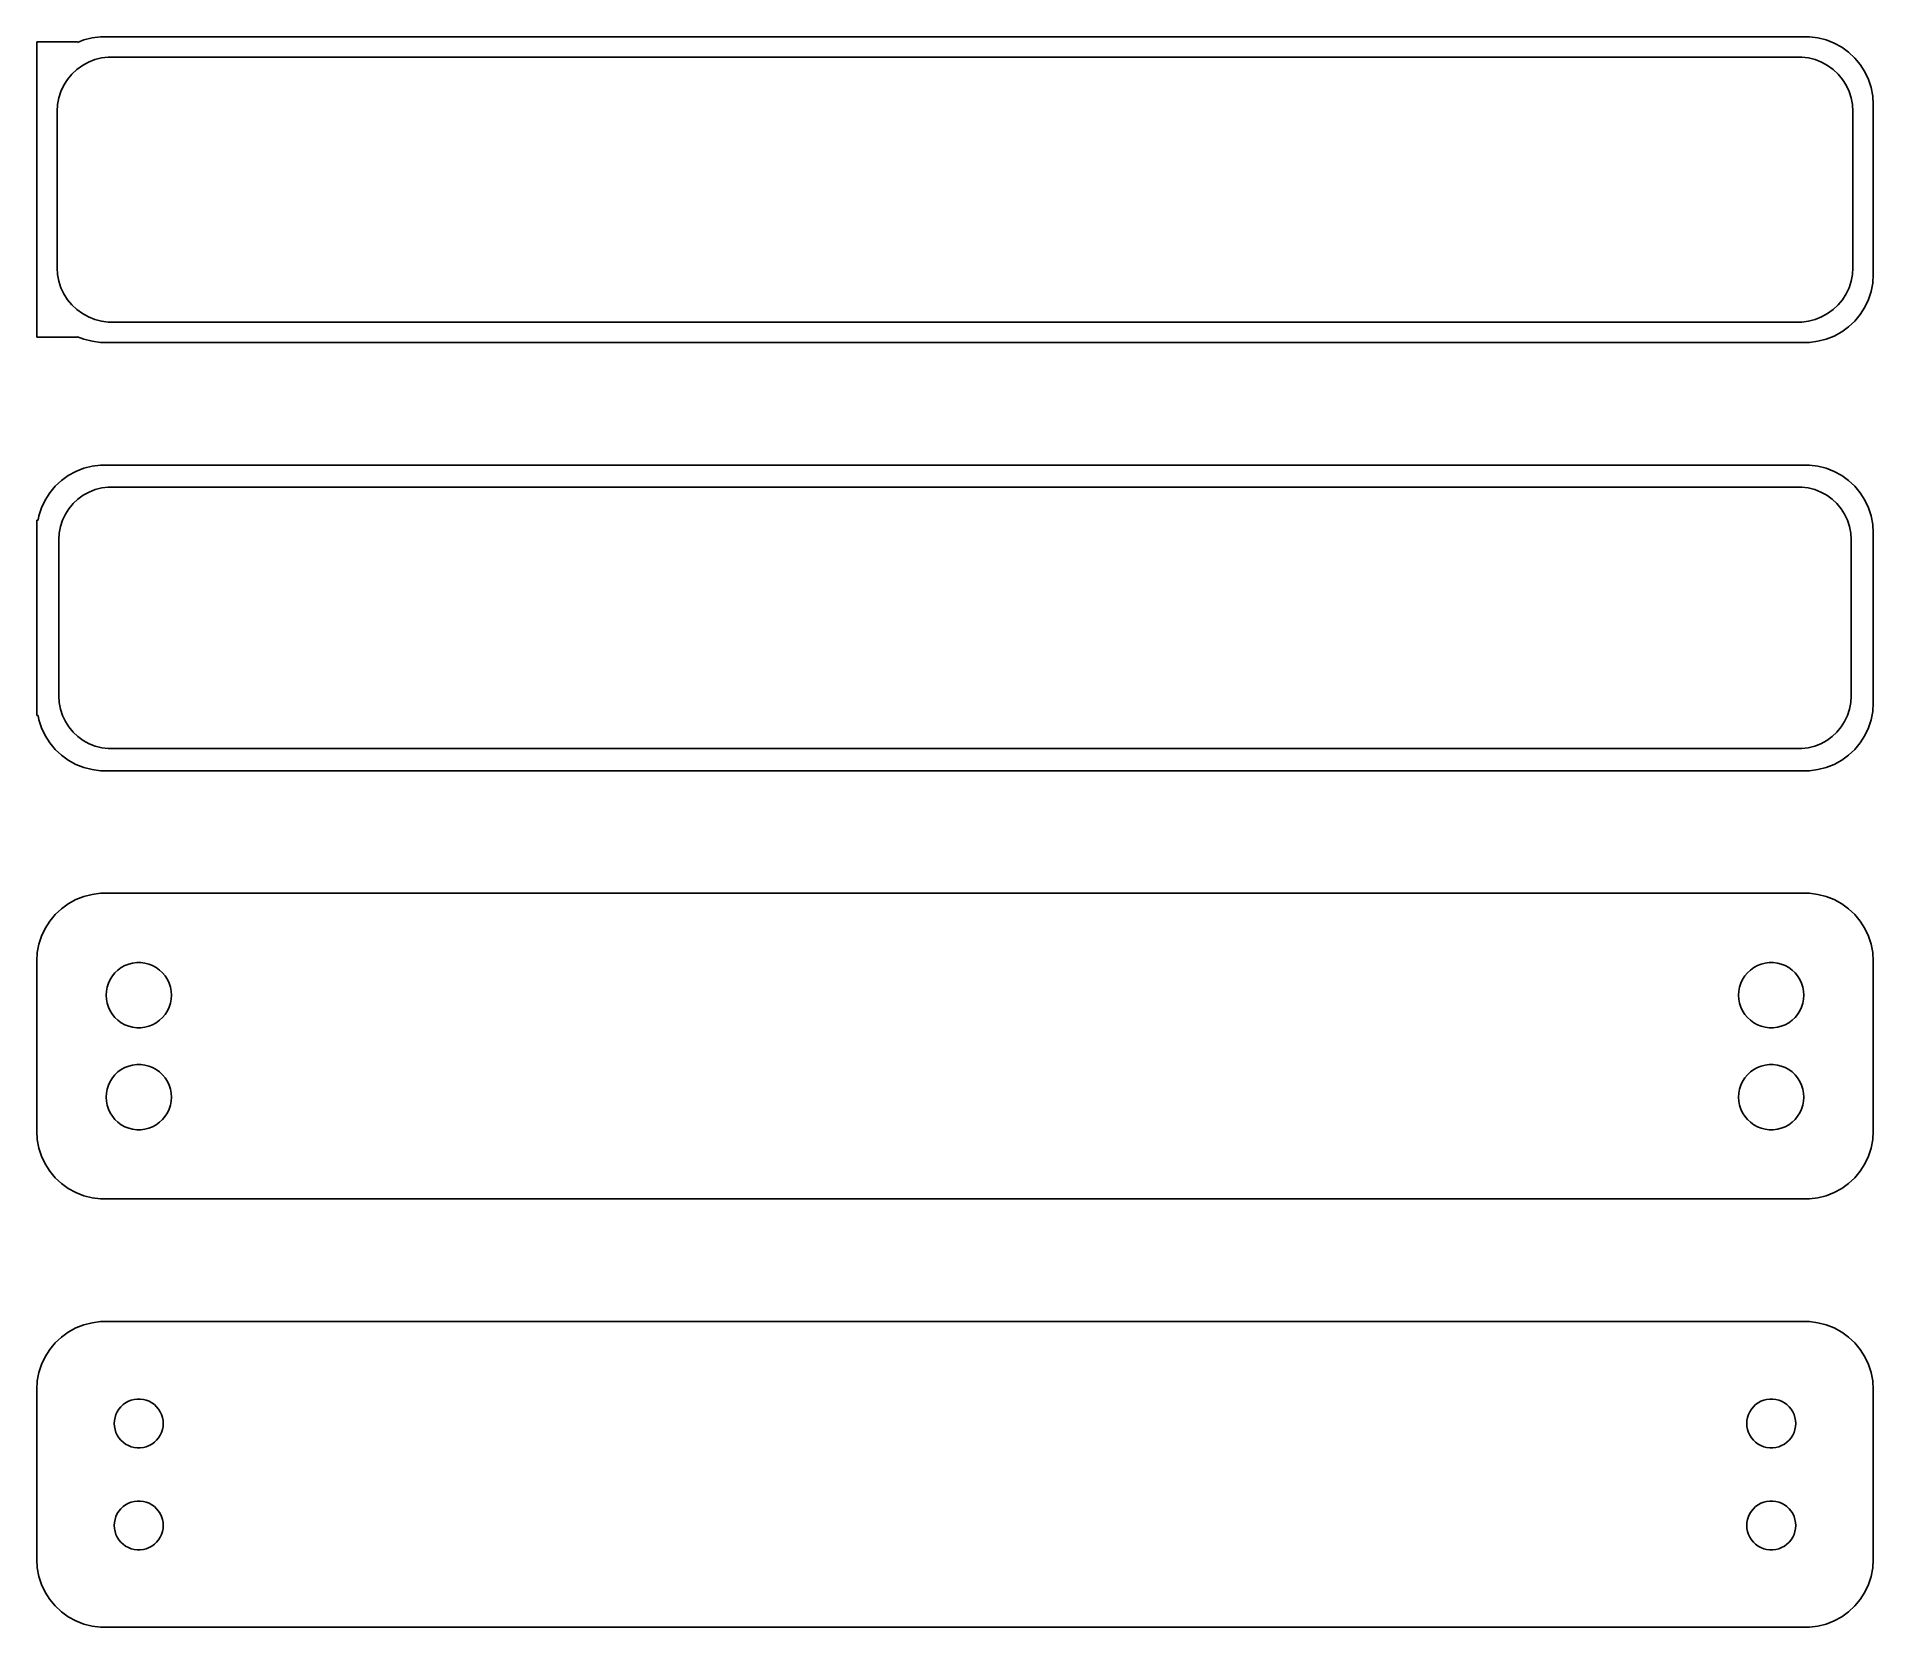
# Model space of a CAD drawing. Header units: metres. Extents: x -68 to 68, y 83 to 200.
import ezdxf

# ---------------------------------------------------------------- set-up
doc = ezdxf.new("R2010")
doc.units = ezdxf.units.M

msp = doc.modelspace()

# ---------------------------------------------------------------- linework, layer by layer
for p, q in [((-64.5, 199.865), (-67.5, 199.865)), ((-67.5, 199.865), (-67.5, 178.135)), ((-64.0451, 200.005), (-64.5, 199.825)), ((-64.5, 199.825), (-64.5, 199.865)), ((-63.4369, 200.161), (-64.0451, 200.005)), ((-62.8139, 200.24), (-63.4369, 200.161)), ((62.8139, 200.24), (-62.8139, 200.24)), ((63.4369, 200.161), (62.8139, 200.24)), ((64.0451, 200.005), (63.4369, 200.161)), ((64.6289, 199.774), (64.0451, 200.005)), ((-63.7031, 198.369), (-63.2361, 198.554)), ((-63.2361, 198.554), (-62.7495, 198.679)), ((-62.7495, 198.679), (-62.2512, 198.742)), ((-62.2512, 198.742), (62.2512, 198.742)), ((62.2512, 198.742), (62.7495, 198.679)), ((62.7495, 198.679), (63.2361, 198.554)), ((63.2361, 198.554), (63.7031, 198.369)), ((65.1791, 199.472), (64.6289, 199.774)), ((65.6871, 199.103), (65.1791, 199.472)), ((66.1448, 198.673), (65.6871, 199.103)), ((66.5451, 198.189), (66.1448, 198.673)), ((-65.5052, 196.677), (-65.2361, 197.101)), ((-65.2361, 197.101), (-64.9159, 197.488)), ((-64.9159, 197.488), (-64.5497, 197.832)), ((-64.5497, 197.832), (-64.1433, 198.127)), ((-64.1433, 198.127), (-63.7031, 198.369)), ((63.7031, 198.369), (64.1433, 198.127)), ((64.1433, 198.127), (64.5497, 197.832)), ((64.5497, 197.832), (64.9159, 197.488)), ((64.9159, 197.488), (65.2361, 197.101)), ((65.2361, 197.101), (65.5052, 196.677)), ((66.8815, 197.659), (66.5451, 198.189)), ((67.1489, 197.091), (66.8815, 197.659)), ((-65.8743, 195.745), (-65.7191, 196.222)), ((-65.7191, 196.222), (-65.5052, 196.677)), ((65.5052, 196.677), (65.7191, 196.222)), ((65.7191, 196.222), (65.8743, 195.745)), ((67.3429, 196.493), (67.1489, 197.091)), ((67.4606, 195.877), (67.3429, 196.493)), ((67.5, 195.25), (67.4606, 195.877)), ((-66, 194.75), (-65.9685, 195.251)), ((-66, 183.25), (-66, 194.75)), ((-65.9685, 195.251), (-65.8743, 195.745)), ((65.8743, 195.745), (65.9685, 195.251)), ((65.9685, 195.251), (66, 194.75)), ((66, 194.75), (66, 183.25)), ((67.5, 182.75), (67.5, 195.25)), ((-65.9685, 182.749), (-66, 183.25)), ((-65.8743, 182.255), (-65.9685, 182.749)), ((-65.7191, 181.778), (-65.8743, 182.255)), ((65.8743, 182.255), (65.7191, 181.778)), ((65.9685, 182.749), (65.8743, 182.255)), ((66, 183.25), (65.9685, 182.749)), ((67.4606, 182.123), (67.5, 182.75)), ((-65.5052, 181.323), (-65.7191, 181.778)), ((-65.2361, 180.899), (-65.5052, 181.323)), ((65.5052, 181.323), (65.2361, 180.899)), ((65.7191, 181.778), (65.5052, 181.323)), ((66.8815, 180.341), (67.1489, 180.909)), ((67.1489, 180.909), (67.3429, 181.507)), ((67.3429, 181.507), (67.4606, 182.123)), ((-64.9159, 180.512), (-65.2361, 180.899)), ((-64.5497, 180.168), (-64.9159, 180.512)), ((-64.1433, 179.873), (-64.5497, 180.168)), ((-63.7031, 179.631), (-64.1433, 179.873)), ((-63.2361, 179.446), (-63.7031, 179.631)), ((63.7031, 179.631), (63.2361, 179.446)), ((64.1433, 179.873), (63.7031, 179.631)), ((64.5497, 180.168), (64.1433, 179.873)), ((64.9159, 180.512), (64.5497, 180.168)), ((65.2361, 180.899), (64.9159, 180.512)), ((66.1448, 179.327), (66.5451, 179.811)), ((66.5451, 179.811), (66.8815, 180.341)), ((-62.7495, 179.321), (-63.2361, 179.446)), ((-62.2512, 179.258), (-62.7495, 179.321)), ((62.2512, 179.258), (-62.2512, 179.258)), ((62.7495, 179.321), (62.2512, 179.258)), ((63.2361, 179.446), (62.7495, 179.321)), ((64.0451, 177.995), (64.6289, 178.226)), ((64.6289, 178.226), (65.1791, 178.528)), ((65.1791, 178.528), (65.6871, 178.897)), ((65.6871, 178.897), (66.1448, 179.327)), ((-67.5, 178.135), (-64.5, 178.135)), ((-64.5, 178.135), (-64.5, 178.175)), ((-64.5, 178.175), (-64.0451, 177.995)), ((-64.0451, 177.995), (-63.4369, 177.839)), ((-63.4369, 177.839), (-62.8139, 177.76)), ((-62.8139, 177.76), (62.8139, 177.76)), ((62.8139, 177.76), (63.4369, 177.839)), ((63.4369, 177.839), (64.0451, 177.995)), ((-65.6871, 167.603), (-66.1448, 167.173)), ((-65.1791, 167.972), (-65.6871, 167.603)), ((-64.6289, 168.274), (-65.1791, 167.972)), ((-64.0451, 168.505), (-64.6289, 168.274)), ((-63.4369, 168.661), (-64.0451, 168.505)), ((-62.8139, 168.74), (-63.4369, 168.661)), ((62.8139, 168.74), (-62.8139, 168.74)), ((63.4369, 168.661), (62.8139, 168.74)), ((64.0451, 168.505), (63.4369, 168.661)), ((64.6289, 168.274), (64.0451, 168.505)), ((65.1791, 167.972), (64.6289, 168.274)), ((65.6871, 167.603), (65.1791, 167.972)), ((66.1448, 167.173), (65.6871, 167.603)), ((-66.8815, 166.159), (-67.1489, 165.591)), ((-66.5451, 166.689), (-66.8815, 166.159)), ((-66.1448, 167.173), (-66.5451, 166.689)), ((-64.823, 165.901), (-64.4685, 166.234)), ((-64.4685, 166.234), (-64.0751, 166.52)), ((-64.0751, 166.52), (-63.6489, 166.754)), ((-63.6489, 166.754), (-63.1967, 166.933)), ((-63.1967, 166.933), (-62.7256, 167.054)), ((-62.7256, 167.054), (-62.2432, 167.115)), ((-62.2432, 167.115), (62.2432, 167.115)), ((62.2432, 167.115), (62.7256, 167.054)), ((62.7256, 167.054), (63.1967, 166.933)), ((63.1967, 166.933), (63.6489, 166.754)), ((63.6489, 166.754), (64.0751, 166.52)), ((64.0751, 166.52), (64.4685, 166.234)), ((64.4685, 166.234), (64.823, 165.901)), ((66.5451, 166.689), (66.1448, 167.173)), ((66.8815, 166.159), (66.5451, 166.689)), ((67.1489, 165.591), (66.8815, 166.159)), ((-67.3429, 164.993), (-67.4, 164.694)), ((-67.1489, 165.591), (-67.3429, 164.993)), ((-65.6007, 164.676), (-65.3936, 165.116)), ((-65.3936, 165.116), (-65.133, 165.526)), ((-65.133, 165.526), (-64.823, 165.901)), ((64.823, 165.901), (65.133, 165.526)), ((65.133, 165.526), (65.3936, 165.116)), ((65.3936, 165.116), (65.6007, 164.676)), ((67.3429, 164.993), (67.1489, 165.591)), ((67.4606, 164.377), (67.3429, 164.993)), ((-67.4, 164.694), (-67.5, 164.694)), ((-67.5, 164.694), (-67.5, 150.306)), ((-65.8726, 163.25), (-65.8421, 163.735)), ((-65.8421, 163.735), (-65.751, 164.213)), ((-65.751, 164.213), (-65.6007, 164.676)), ((65.6007, 164.676), (65.751, 164.213)), ((65.751, 164.213), (65.8421, 163.735)), ((65.8421, 163.735), (65.8726, 163.25)), ((67.5, 163.75), (67.4606, 164.377)), ((67.5, 151.25), (67.5, 163.75)), ((-65.8726, 151.75), (-65.8726, 163.25)), ((65.8726, 163.25), (65.8726, 151.75)), ((-65.8421, 151.265), (-65.8726, 151.75)), ((-65.751, 150.787), (-65.8421, 151.265)), ((65.8421, 151.265), (65.751, 150.787)), ((65.8726, 151.75), (65.8421, 151.265)), ((67.4606, 150.623), (67.5, 151.25)), ((-67.5, 150.306), (-67.4, 150.306)), ((-67.4, 150.306), (-67.3429, 150.007)), ((-67.3429, 150.007), (-67.1489, 149.409)), ((-65.6007, 150.324), (-65.751, 150.787)), ((-65.3936, 149.884), (-65.6007, 150.324)), ((-65.133, 149.474), (-65.3936, 149.884)), ((65.3936, 149.884), (65.133, 149.474)), ((65.6007, 150.324), (65.3936, 149.884)), ((65.751, 150.787), (65.6007, 150.324)), ((67.1489, 149.409), (67.3429, 150.007)), ((67.3429, 150.007), (67.4606, 150.623)), ((-67.1489, 149.409), (-66.8815, 148.841)), ((-66.8815, 148.841), (-66.5451, 148.311)), ((-64.823, 149.099), (-65.133, 149.474)), ((-64.4685, 148.766), (-64.823, 149.099)), ((-64.0751, 148.48), (-64.4685, 148.766)), ((64.4685, 148.766), (64.0751, 148.48)), ((64.823, 149.099), (64.4685, 148.766)), ((65.133, 149.474), (64.823, 149.099)), ((66.5451, 148.311), (66.8815, 148.841)), ((66.8815, 148.841), (67.1489, 149.409)), ((-66.5451, 148.311), (-66.1448, 147.827)), ((-66.1448, 147.827), (-65.6871, 147.397)), ((-65.6871, 147.397), (-65.1791, 147.028)), ((-63.6489, 148.246), (-64.0751, 148.48)), ((-63.1967, 148.067), (-63.6489, 148.246)), ((-62.7256, 147.946), (-63.1967, 148.067)), ((-62.2432, 147.885), (-62.7256, 147.946)), ((62.2432, 147.885), (-62.2432, 147.885)), ((62.7256, 147.946), (62.2432, 147.885)), ((63.1967, 148.067), (62.7256, 147.946)), ((63.6489, 148.246), (63.1967, 148.067)), ((64.0751, 148.48), (63.6489, 148.246)), ((65.1791, 147.028), (65.6871, 147.397)), ((65.6871, 147.397), (66.1448, 147.827)), ((66.1448, 147.827), (66.5451, 148.311)), ((-65.1791, 147.028), (-64.6289, 146.726)), ((-64.6289, 146.726), (-64.0451, 146.495)), ((-64.0451, 146.495), (-63.4369, 146.339)), ((-63.4369, 146.339), (-62.8139, 146.26)), ((-62.8139, 146.26), (62.8139, 146.26)), ((62.8139, 146.26), (63.4369, 146.339)), ((63.4369, 146.339), (64.0451, 146.495)), ((64.0451, 146.495), (64.6289, 146.726)), ((64.6289, 146.726), (65.1791, 147.028)), ((-65.1791, 136.472), (-65.6871, 136.103)), ((-64.6289, 136.774), (-65.1791, 136.472)), ((-64.0451, 137.005), (-64.6289, 136.774)), ((-63.4369, 137.161), (-64.0451, 137.005)), ((-62.8139, 137.24), (-63.4369, 137.161)), ((62.8139, 137.24), (-62.8139, 137.24)), ((63.4369, 137.161), (62.8139, 137.24)), ((64.0451, 137.005), (63.4369, 137.161)), ((64.6289, 136.774), (64.0451, 137.005)), ((65.1791, 136.472), (64.6289, 136.774)), ((65.6871, 136.103), (65.1791, 136.472)), ((-66.5451, 135.189), (-66.8815, 134.659)), ((-66.1448, 135.673), (-66.5451, 135.189)), ((-65.6871, 136.103), (-66.1448, 135.673)), ((66.1448, 135.673), (65.6871, 136.103)), ((66.5451, 135.189), (66.1448, 135.673)), ((66.8815, 134.659), (66.5451, 135.189)), ((-67.1489, 134.091), (-67.3429, 133.493)), ((-66.8815, 134.659), (-67.1489, 134.091)), ((67.1489, 134.091), (66.8815, 134.659)), ((67.3429, 133.493), (67.1489, 134.091)), ((-67.4606, 132.877), (-67.5, 132.25)), ((-67.3429, 133.493), (-67.4606, 132.877)), ((67.4606, 132.877), (67.3429, 133.493)), ((67.5, 132.25), (67.4606, 132.877)), ((-67.5, 132.25), (-67.5, 119.75)), ((-62.1031, 130.906), (-61.9416, 131.161)), ((-61.9416, 131.161), (-61.7495, 131.393)), ((-61.7495, 131.393), (-61.5298, 131.599)), ((-61.5298, 131.599), (-61.286, 131.776)), ((-61.286, 131.776), (-61.0219, 131.922)), ((-61.0219, 131.922), (-60.7416, 132.033)), ((-60.7416, 132.033), (-60.4497, 132.107)), ((-60.4497, 132.107), (-60.1507, 132.145)), ((-60.1507, 132.145), (-59.8493, 132.145)), ((-59.8493, 132.145), (-59.5503, 132.107)), ((-59.5503, 132.107), (-59.2584, 132.033)), ((-59.2584, 132.033), (-58.9781, 131.922)), ((-58.9781, 131.922), (-58.714, 131.776)), ((-58.714, 131.776), (-58.4702, 131.599)), ((-58.4702, 131.599), (-58.2505, 131.393)), ((-58.2505, 131.393), (-58.0583, 131.161)), ((-58.0583, 131.161), (-57.8969, 130.906)), ((57.8969, 130.906), (58.0583, 131.161)), ((58.0583, 131.161), (58.2505, 131.393)), ((58.2505, 131.393), (58.4702, 131.599)), ((58.4702, 131.599), (58.714, 131.776)), ((58.714, 131.776), (58.9781, 131.922)), ((58.9781, 131.922), (59.2584, 132.033)), ((59.2584, 132.033), (59.5503, 132.107)), ((59.5503, 132.107), (59.8493, 132.145)), ((59.8493, 132.145), (60.1507, 132.145)), ((60.1507, 132.145), (60.4497, 132.107)), ((60.4497, 132.107), (60.7416, 132.033)), ((60.7416, 132.033), (61.0219, 131.922)), ((61.0219, 131.922), (61.286, 131.776)), ((61.286, 131.776), (61.5298, 131.599)), ((61.5298, 131.599), (61.7495, 131.393)), ((61.7495, 131.393), (61.9416, 131.161)), ((61.9416, 131.161), (62.1031, 130.906)), ((67.5, 119.75), (67.5, 132.25)), ((-62.4, 129.75), (-62.3811, 130.051)), ((-62.3811, 129.449), (-62.4, 129.75)), ((-62.3811, 130.051), (-62.3246, 130.347)), ((-62.3246, 130.347), (-62.2315, 130.633)), ((-62.2315, 130.633), (-62.1031, 130.906)), ((-57.8969, 130.906), (-57.7685, 130.633)), ((-57.7685, 130.633), (-57.6754, 130.347)), ((-57.6754, 130.347), (-57.6189, 130.051)), ((-57.6189, 130.051), (-57.6, 129.75)), ((-57.6, 129.75), (-57.6189, 129.449)), ((57.6, 129.75), (57.6189, 130.051)), ((57.6189, 129.449), (57.6, 129.75)), ((57.6189, 130.051), (57.6754, 130.347)), ((57.6754, 130.347), (57.7685, 130.633)), ((57.7685, 130.633), (57.8969, 130.906)), ((62.1031, 130.906), (62.2315, 130.633)), ((62.2315, 130.633), (62.3246, 130.347)), ((62.3246, 130.347), (62.3811, 130.051)), ((62.3811, 130.051), (62.4, 129.75)), ((62.4, 129.75), (62.3811, 129.449)), ((-62.3246, 129.153), (-62.3811, 129.449)), ((-62.2315, 128.867), (-62.3246, 129.153)), ((-62.1031, 128.594), (-62.2315, 128.867)), ((-61.9416, 128.339), (-62.1031, 128.594)), ((-61.7495, 128.107), (-61.9416, 128.339)), ((-58.0583, 128.339), (-58.2505, 128.107)), ((-57.8969, 128.594), (-58.0583, 128.339)), ((-57.7685, 128.867), (-57.8969, 128.594)), ((-57.6754, 129.153), (-57.7685, 128.867)), ((-57.6189, 129.449), (-57.6754, 129.153)), ((57.6754, 129.153), (57.6189, 129.449)), ((57.7685, 128.867), (57.6754, 129.153)), ((57.8969, 128.594), (57.7685, 128.867)), ((58.0583, 128.339), (57.8969, 128.594)), ((58.2505, 128.107), (58.0583, 128.339)), ((61.9416, 128.339), (61.7495, 128.107)), ((62.1031, 128.594), (61.9416, 128.339)), ((62.2315, 128.867), (62.1031, 128.594)), ((62.3246, 129.153), (62.2315, 128.867)), ((62.3811, 129.449), (62.3246, 129.153)), ((-61.5298, 127.901), (-61.7495, 128.107)), ((-61.286, 127.724), (-61.5298, 127.901)), ((-61.0219, 127.578), (-61.286, 127.724)), ((-60.7416, 127.467), (-61.0219, 127.578)), ((-60.4497, 127.393), (-60.7416, 127.467)), ((-60.1507, 127.355), (-60.4497, 127.393)), ((-59.8493, 127.355), (-60.1507, 127.355)), ((-59.5503, 127.393), (-59.8493, 127.355)), ((-59.2584, 127.467), (-59.5503, 127.393)), ((-58.9781, 127.578), (-59.2584, 127.467)), ((-58.714, 127.724), (-58.9781, 127.578)), ((-58.4702, 127.901), (-58.714, 127.724)), ((-58.2505, 128.107), (-58.4702, 127.901)), ((58.4702, 127.901), (58.2505, 128.107)), ((58.714, 127.724), (58.4702, 127.901)), ((58.9781, 127.578), (58.714, 127.724)), ((59.2584, 127.467), (58.9781, 127.578)), ((59.5503, 127.393), (59.2584, 127.467)), ((59.8493, 127.355), (59.5503, 127.393)), ((60.1507, 127.355), (59.8493, 127.355)), ((60.4497, 127.393), (60.1507, 127.355)), ((60.7416, 127.467), (60.4497, 127.393)), ((61.0219, 127.578), (60.7416, 127.467)), ((61.286, 127.724), (61.0219, 127.578)), ((61.5298, 127.901), (61.286, 127.724)), ((61.7495, 128.107), (61.5298, 127.901)), ((-61.5298, 124.099), (-61.286, 124.276)), ((-61.286, 124.276), (-61.0219, 124.422)), ((-61.0219, 124.422), (-60.7416, 124.533)), ((-60.7416, 124.533), (-60.4497, 124.607)), ((-60.4497, 124.607), (-60.1507, 124.645)), ((-60.1507, 124.645), (-59.8493, 124.645)), ((-59.8493, 124.645), (-59.5503, 124.607)), ((-59.5503, 124.607), (-59.2584, 124.533)), ((-59.2584, 124.533), (-58.9781, 124.422)), ((-58.9781, 124.422), (-58.714, 124.276)), ((-58.714, 124.276), (-58.4702, 124.099)), ((58.4702, 124.099), (58.714, 124.276)), ((58.714, 124.276), (58.9781, 124.422)), ((58.9781, 124.422), (59.2584, 124.533)), ((59.2584, 124.533), (59.5503, 124.607)), ((59.5503, 124.607), (59.8493, 124.645)), ((59.8493, 124.645), (60.1507, 124.645)), ((60.1507, 124.645), (60.4497, 124.607)), ((60.4497, 124.607), (60.7416, 124.533)), ((60.7416, 124.533), (61.0219, 124.422)), ((61.0219, 124.422), (61.286, 124.276)), ((61.286, 124.276), (61.5298, 124.099)), ((-62.3246, 122.847), (-62.2315, 123.133)), ((-62.2315, 123.133), (-62.1031, 123.406)), ((-62.1031, 123.406), (-61.9416, 123.661)), ((-61.9416, 123.661), (-61.7495, 123.893)), ((-61.7495, 123.893), (-61.5298, 124.099)), ((-58.4702, 124.099), (-58.2505, 123.893)), ((-58.2505, 123.893), (-58.0583, 123.661)), ((-58.0583, 123.661), (-57.8969, 123.406)), ((-57.8969, 123.406), (-57.7685, 123.133)), ((-57.7685, 123.133), (-57.6754, 122.847)), ((57.6754, 122.847), (57.7685, 123.133)), ((57.7685, 123.133), (57.8969, 123.406)), ((57.8969, 123.406), (58.0583, 123.661)), ((58.0583, 123.661), (58.2505, 123.893)), ((58.2505, 123.893), (58.4702, 124.099)), ((61.5298, 124.099), (61.7495, 123.893)), ((61.7495, 123.893), (61.9416, 123.661)), ((61.9416, 123.661), (62.1031, 123.406)), ((62.1031, 123.406), (62.2315, 123.133)), ((62.2315, 123.133), (62.3246, 122.847)), ((-62.4, 122.25), (-62.3811, 122.551)), ((-62.3811, 121.949), (-62.4, 122.25)), ((-62.3811, 122.551), (-62.3246, 122.847)), ((-62.3246, 121.653), (-62.3811, 121.949)), ((-62.2315, 121.367), (-62.3246, 121.653)), ((-57.6754, 121.653), (-57.7685, 121.367)), ((-57.6754, 122.847), (-57.6189, 122.551)), ((-57.6189, 121.949), (-57.6754, 121.653)), ((-57.6189, 122.551), (-57.6, 122.25)), ((-57.6, 122.25), (-57.6189, 121.949)), ((57.6, 122.25), (57.6189, 122.551)), ((57.6189, 121.949), (57.6, 122.25)), ((57.6189, 122.551), (57.6754, 122.847)), ((57.6754, 121.653), (57.6189, 121.949)), ((57.7685, 121.367), (57.6754, 121.653)), ((62.3246, 121.653), (62.2315, 121.367)), ((62.3246, 122.847), (62.3811, 122.551)), ((62.3811, 121.949), (62.3246, 121.653)), ((62.3811, 122.551), (62.4, 122.25)), ((62.4, 122.25), (62.3811, 121.949)), ((-62.1031, 121.094), (-62.2315, 121.367)), ((-61.9416, 120.839), (-62.1031, 121.094)), ((-61.7495, 120.607), (-61.9416, 120.839)), ((-61.5298, 120.401), (-61.7495, 120.607)), ((-61.286, 120.224), (-61.5298, 120.401)), ((-61.0219, 120.078), (-61.286, 120.224)), ((-58.714, 120.224), (-58.9781, 120.078)), ((-58.4702, 120.401), (-58.714, 120.224)), ((-58.2505, 120.607), (-58.4702, 120.401)), ((-58.0583, 120.839), (-58.2505, 120.607)), ((-57.8969, 121.094), (-58.0583, 120.839)), ((-57.7685, 121.367), (-57.8969, 121.094)), ((57.8969, 121.094), (57.7685, 121.367)), ((58.0583, 120.839), (57.8969, 121.094)), ((58.2505, 120.607), (58.0583, 120.839)), ((58.4702, 120.401), (58.2505, 120.607)), ((58.714, 120.224), (58.4702, 120.401)), ((58.9781, 120.078), (58.714, 120.224)), ((61.286, 120.224), (61.0219, 120.078)), ((61.5298, 120.401), (61.286, 120.224)), ((61.7495, 120.607), (61.5298, 120.401)), ((61.9416, 120.839), (61.7495, 120.607)), ((62.1031, 121.094), (61.9416, 120.839)), ((62.2315, 121.367), (62.1031, 121.094)), ((-67.5, 119.75), (-67.4606, 119.123)), ((-67.4606, 119.123), (-67.3429, 118.507)), ((-60.7416, 119.967), (-61.0219, 120.078)), ((-60.4497, 119.893), (-60.7416, 119.967)), ((-60.1507, 119.855), (-60.4497, 119.893)), ((-59.8493, 119.855), (-60.1507, 119.855)), ((-59.5503, 119.893), (-59.8493, 119.855)), ((-59.2584, 119.967), (-59.5503, 119.893)), ((-58.9781, 120.078), (-59.2584, 119.967)), ((59.2584, 119.967), (58.9781, 120.078)), ((59.5503, 119.893), (59.2584, 119.967)), ((59.8493, 119.855), (59.5503, 119.893)), ((60.1507, 119.855), (59.8493, 119.855)), ((60.4497, 119.893), (60.1507, 119.855)), ((60.7416, 119.967), (60.4497, 119.893)), ((61.0219, 120.078), (60.7416, 119.967)), ((67.3429, 118.507), (67.4606, 119.123)), ((67.4606, 119.123), (67.5, 119.75)), ((-67.3429, 118.507), (-67.1489, 117.909)), ((-67.1489, 117.909), (-66.8815, 117.341)), ((66.8815, 117.341), (67.1489, 117.909)), ((67.1489, 117.909), (67.3429, 118.507)), ((-66.8815, 117.341), (-66.5451, 116.811)), ((-66.5451, 116.811), (-66.1448, 116.327)), ((-66.1448, 116.327), (-65.6871, 115.897)), ((65.6871, 115.897), (66.1448, 116.327)), ((66.1448, 116.327), (66.5451, 116.811)), ((66.5451, 116.811), (66.8815, 117.341)), ((-65.6871, 115.897), (-65.1791, 115.528)), ((-65.1791, 115.528), (-64.6289, 115.226)), ((-64.6289, 115.226), (-64.0451, 114.995)), ((-64.0451, 114.995), (-63.4369, 114.839)), ((-63.4369, 114.839), (-62.8139, 114.76)), ((-62.8139, 114.76), (62.8139, 114.76)), ((62.8139, 114.76), (63.4369, 114.839)), ((63.4369, 114.839), (64.0451, 114.995)), ((64.0451, 114.995), (64.6289, 115.226)), ((64.6289, 115.226), (65.1791, 115.528)), ((65.1791, 115.528), (65.6871, 115.897)), ((-64.0451, 105.505), (-64.6289, 105.274)), ((-63.4369, 105.661), (-64.0451, 105.505)), ((-62.8139, 105.74), (-63.4369, 105.661)), ((62.8139, 105.74), (-62.8139, 105.74)), ((63.4369, 105.661), (62.8139, 105.74)), ((64.0451, 105.505), (63.4369, 105.661)), ((64.6289, 105.274), (64.0451, 105.505)), ((-66.1448, 104.173), (-66.5451, 103.689)), ((-65.6871, 104.603), (-66.1448, 104.173)), ((-65.1791, 104.972), (-65.6871, 104.603)), ((-64.6289, 105.274), (-65.1791, 104.972)), ((65.1791, 104.972), (64.6289, 105.274)), ((65.6871, 104.603), (65.1791, 104.972)), ((66.1448, 104.173), (65.6871, 104.603)), ((66.5451, 103.689), (66.1448, 104.173)), ((-66.8815, 103.159), (-67.1489, 102.591)), ((-66.5451, 103.689), (-66.8815, 103.159)), ((66.8815, 103.159), (66.5451, 103.689)), ((67.1489, 102.591), (66.8815, 103.159)), ((-67.4606, 101.377), (-67.5, 100.75)), ((-67.3429, 101.993), (-67.4606, 101.377)), ((-67.1489, 102.591), (-67.3429, 101.993)), ((67.3429, 101.993), (67.1489, 102.591)), ((67.4606, 101.377), (67.3429, 101.993)), ((67.5, 100.75), (67.4606, 101.377)), ((-67.5, 100.75), (-67.5, 88.25)), ((-60.7664, 99.8787), (-60.5562, 99.9619)), ((-60.5562, 99.9619), (-60.3373, 100.018)), ((-60.3373, 100.018), (-60.113, 100.046)), ((-60.113, 100.046), (-59.887, 100.046)), ((-59.887, 100.046), (-59.6627, 100.018)), ((-59.6627, 100.018), (-59.4438, 99.9619)), ((-59.4438, 99.9619), (-59.2336, 99.8787)), ((59.2336, 99.8787), (59.4438, 99.9619)), ((59.4438, 99.9619), (59.6627, 100.018)), ((59.6627, 100.018), (59.887, 100.046)), ((59.887, 100.046), (60.113, 100.046)), ((60.113, 100.046), (60.3373, 100.018)), ((60.3373, 100.018), (60.5562, 99.9619)), ((60.5562, 99.9619), (60.7664, 99.8787)), ((67.5, 88.25), (67.5, 100.75)), ((-61.7858, 98.4756), (-61.7434, 98.6976)), ((-61.7434, 98.6976), (-61.6736, 98.9126)), ((-61.6736, 98.9126), (-61.5773, 99.1171)), ((-61.5773, 99.1171), (-61.4562, 99.308)), ((-61.4562, 99.308), (-61.3121, 99.4822)), ((-61.3121, 99.4822), (-61.1474, 99.6369)), ((-61.1474, 99.6369), (-60.9645, 99.7698)), ((-60.9645, 99.7698), (-60.7664, 99.8787)), ((-59.2336, 99.8787), (-59.0355, 99.7698)), ((-59.0355, 99.7698), (-58.8526, 99.6369)), ((-58.8526, 99.6369), (-58.6879, 99.4822)), ((-58.6879, 99.4822), (-58.5438, 99.308)), ((-58.5438, 99.308), (-58.4226, 99.1171)), ((-58.4226, 99.1171), (-58.3264, 98.9126)), ((-58.3264, 98.9126), (-58.2565, 98.6976)), ((-58.2565, 98.6976), (-58.2142, 98.4756)), ((58.2142, 98.4756), (58.2565, 98.6976)), ((58.2565, 98.6976), (58.3264, 98.9126)), ((58.3264, 98.9126), (58.4226, 99.1171)), ((58.4226, 99.1171), (58.5438, 99.308)), ((58.5438, 99.308), (58.6879, 99.4822)), ((58.6879, 99.4822), (58.8526, 99.6369)), ((58.8526, 99.6369), (59.0355, 99.7698)), ((59.0355, 99.7698), (59.2336, 99.8787)), ((60.7664, 99.8787), (60.9645, 99.7698)), ((60.9645, 99.7698), (61.1474, 99.6369)), ((61.1474, 99.6369), (61.3121, 99.4822)), ((61.3121, 99.4822), (61.4562, 99.308)), ((61.4562, 99.308), (61.5773, 99.1171)), ((61.5773, 99.1171), (61.6736, 98.9126)), ((61.6736, 98.9126), (61.7434, 98.6976)), ((61.7434, 98.6976), (61.7858, 98.4756)), ((-61.8, 98.25), (-61.7858, 98.4756)), ((-61.7858, 98.0244), (-61.8, 98.25)), ((-61.7434, 97.8024), (-61.7858, 98.0244)), ((-61.6736, 97.5874), (-61.7434, 97.8024)), ((-61.5773, 97.3828), (-61.6736, 97.5874)), ((-61.4562, 97.192), (-61.5773, 97.3828)), ((-58.4226, 97.3828), (-58.5438, 97.192)), ((-58.3264, 97.5874), (-58.4226, 97.3828)), ((-58.2565, 97.8024), (-58.3264, 97.5874)), ((-58.2142, 98.0244), (-58.2565, 97.8024)), ((-58.2142, 98.4756), (-58.2, 98.25)), ((-58.2, 98.25), (-58.2142, 98.0244)), ((58.2, 98.25), (58.2142, 98.4756)), ((58.2142, 98.0244), (58.2, 98.25)), ((58.2565, 97.8024), (58.2142, 98.0244)), ((58.3264, 97.5874), (58.2565, 97.8024)), ((58.4226, 97.3828), (58.3264, 97.5874)), ((58.5438, 97.192), (58.4226, 97.3828)), ((61.5773, 97.3828), (61.4562, 97.192)), ((61.6736, 97.5874), (61.5773, 97.3828)), ((61.7434, 97.8024), (61.6736, 97.5874)), ((61.7858, 98.0244), (61.7434, 97.8024)), ((61.7858, 98.4756), (61.8, 98.25)), ((61.8, 98.25), (61.7858, 98.0244)), ((-61.3121, 97.0178), (-61.4562, 97.192)), ((-61.1474, 96.8631), (-61.3121, 97.0178)), ((-60.9645, 96.7302), (-61.1474, 96.8631)), ((-60.7664, 96.6213), (-60.9645, 96.7302)), ((-60.5562, 96.5381), (-60.7664, 96.6213)), ((-60.3373, 96.4819), (-60.5562, 96.5381)), ((-60.113, 96.4536), (-60.3373, 96.4819)), ((-59.887, 96.4536), (-60.113, 96.4536)), ((-59.6627, 96.4819), (-59.887, 96.4536)), ((-59.4438, 96.5381), (-59.6627, 96.4819)), ((-59.2336, 96.6213), (-59.4438, 96.5381)), ((-59.0355, 96.7302), (-59.2336, 96.6213)), ((-58.8526, 96.8631), (-59.0355, 96.7302)), ((-58.6879, 97.0178), (-58.8526, 96.8631)), ((-58.5438, 97.192), (-58.6879, 97.0178)), ((58.6879, 97.0178), (58.5438, 97.192)), ((58.8526, 96.8631), (58.6879, 97.0178)), ((59.0355, 96.7302), (58.8526, 96.8631)), ((59.2336, 96.6213), (59.0355, 96.7302)), ((59.4438, 96.5381), (59.2336, 96.6213)), ((59.6627, 96.4819), (59.4438, 96.5381)), ((59.887, 96.4536), (59.6627, 96.4819)), ((60.113, 96.4536), (59.887, 96.4536)), ((60.3373, 96.4819), (60.113, 96.4536)), ((60.5562, 96.5381), (60.3373, 96.4819)), ((60.7664, 96.6213), (60.5562, 96.5381)), ((60.9645, 96.7302), (60.7664, 96.6213)), ((61.1474, 96.8631), (60.9645, 96.7302)), ((61.3121, 97.0178), (61.1474, 96.8631)), ((61.4562, 97.192), (61.3121, 97.0178)), ((-61.5773, 91.6172), (-61.4562, 91.808)), ((-61.4562, 91.808), (-61.3121, 91.9822)), ((-61.3121, 91.9822), (-61.1474, 92.1369)), ((-61.1474, 92.1369), (-60.9645, 92.2698)), ((-60.9645, 92.2698), (-60.7664, 92.3787)), ((-60.7664, 92.3787), (-60.5562, 92.4619)), ((-60.5562, 92.4619), (-60.3373, 92.5181)), ((-60.3373, 92.5181), (-60.113, 92.5464)), ((-60.113, 92.5464), (-59.887, 92.5464)), ((-59.887, 92.5464), (-59.6627, 92.5181)), ((-59.6627, 92.5181), (-59.4438, 92.4619)), ((-59.4438, 92.4619), (-59.2336, 92.3787)), ((-59.2336, 92.3787), (-59.0355, 92.2698)), ((-59.0355, 92.2698), (-58.8526, 92.1369)), ((-58.8526, 92.1369), (-58.6879, 91.9822)), ((-58.6879, 91.9822), (-58.5438, 91.808)), ((-58.5438, 91.808), (-58.4226, 91.6172)), ((58.4226, 91.6172), (58.5438, 91.808)), ((58.5438, 91.808), (58.6879, 91.9822)), ((58.6879, 91.9822), (58.8526, 92.1369)), ((58.8526, 92.1369), (59.0355, 92.2698)), ((59.0355, 92.2698), (59.2336, 92.3787)), ((59.2336, 92.3787), (59.4438, 92.4619)), ((59.4438, 92.4619), (59.6627, 92.5181)), ((59.6627, 92.5181), (59.887, 92.5464)), ((59.887, 92.5464), (60.113, 92.5464)), ((60.113, 92.5464), (60.3373, 92.5181)), ((60.3373, 92.5181), (60.5562, 92.4619)), ((60.5562, 92.4619), (60.7664, 92.3787)), ((60.7664, 92.3787), (60.9645, 92.2698)), ((60.9645, 92.2698), (61.1474, 92.1369)), ((61.1474, 92.1369), (61.3121, 91.9822)), ((61.3121, 91.9822), (61.4562, 91.808)), ((61.4562, 91.808), (61.5773, 91.6172)), ((-61.8, 90.75), (-61.7858, 90.9756)), ((-61.7858, 90.5244), (-61.8, 90.75)), ((-61.7858, 90.9756), (-61.7434, 91.1976)), ((-61.7434, 90.3024), (-61.7858, 90.5244)), ((-61.7434, 91.1976), (-61.6736, 91.4126)), ((-61.6736, 91.4126), (-61.5773, 91.6172)), ((-58.4226, 91.6172), (-58.3264, 91.4126)), ((-58.3264, 91.4126), (-58.2565, 91.1976)), ((-58.2565, 91.1976), (-58.2142, 90.9756)), ((-58.2142, 90.5244), (-58.2565, 90.3024)), ((-58.2142, 90.9756), (-58.2, 90.75)), ((-58.2, 90.75), (-58.2142, 90.5244)), ((58.2, 90.75), (58.2142, 90.9756)), ((58.2142, 90.5244), (58.2, 90.75)), ((58.2142, 90.9756), (58.2565, 91.1976)), ((58.2565, 90.3024), (58.2142, 90.5244)), ((58.2565, 91.1976), (58.3264, 91.4126)), ((58.3264, 91.4126), (58.4226, 91.6172)), ((61.5773, 91.6172), (61.6736, 91.4126)), ((61.6736, 91.4126), (61.7434, 91.1976)), ((61.7434, 91.1976), (61.7858, 90.9756)), ((61.7858, 90.5244), (61.7434, 90.3024)), ((61.7858, 90.9756), (61.8, 90.75)), ((61.8, 90.75), (61.7858, 90.5244)), ((-61.6736, 90.0874), (-61.7434, 90.3024)), ((-61.5773, 89.8829), (-61.6736, 90.0874)), ((-61.4562, 89.692), (-61.5773, 89.8829)), ((-61.3121, 89.5178), (-61.4562, 89.692)), ((-61.1474, 89.3631), (-61.3121, 89.5178)), ((-60.9645, 89.2302), (-61.1474, 89.3631)), ((-60.7664, 89.1213), (-60.9645, 89.2302)), ((-60.5562, 89.0381), (-60.7664, 89.1213)), ((-59.2336, 89.1213), (-59.4438, 89.0381)), ((-59.0355, 89.2302), (-59.2336, 89.1213)), ((-58.8526, 89.3631), (-59.0355, 89.2302)), ((-58.6879, 89.5178), (-58.8526, 89.3631)), ((-58.5438, 89.692), (-58.6879, 89.5178)), ((-58.4226, 89.8829), (-58.5438, 89.692)), ((-58.3264, 90.0874), (-58.4226, 89.8829)), ((-58.2565, 90.3024), (-58.3264, 90.0874)), ((58.3264, 90.0874), (58.2565, 90.3024)), ((58.4226, 89.8829), (58.3264, 90.0874)), ((58.5438, 89.692), (58.4226, 89.8829)), ((58.6879, 89.5178), (58.5438, 89.692)), ((58.8526, 89.3631), (58.6879, 89.5178)), ((59.0355, 89.2302), (58.8526, 89.3631)), ((59.2336, 89.1213), (59.0355, 89.2302)), ((59.4438, 89.0381), (59.2336, 89.1213)), ((60.7664, 89.1213), (60.5562, 89.0381)), ((60.9645, 89.2302), (60.7664, 89.1213)), ((61.1474, 89.3631), (60.9645, 89.2302)), ((61.3121, 89.5178), (61.1474, 89.3631)), ((61.4562, 89.692), (61.3121, 89.5178)), ((61.5773, 89.8829), (61.4562, 89.692)), ((61.6736, 90.0874), (61.5773, 89.8829)), ((61.7434, 90.3024), (61.6736, 90.0874)), ((-67.5, 88.25), (-67.4606, 87.6233)), ((-60.3373, 88.9819), (-60.5562, 89.0381)), ((-60.113, 88.9536), (-60.3373, 88.9819)), ((-59.887, 88.9536), (-60.113, 88.9536)), ((-59.6627, 88.9819), (-59.887, 88.9536)), ((-59.4438, 89.0381), (-59.6627, 88.9819)), ((59.6627, 88.9819), (59.4438, 89.0381)), ((59.887, 88.9536), (59.6627, 88.9819)), ((60.113, 88.9536), (59.887, 88.9536)), ((60.3373, 88.9819), (60.113, 88.9536)), ((60.5562, 89.0381), (60.3373, 88.9819)), ((67.4606, 87.6233), (67.5, 88.25)), ((-67.4606, 87.6233), (-67.3429, 87.0066)), ((-67.3429, 87.0066), (-67.1489, 86.4094)), ((-67.1489, 86.4094), (-66.8815, 85.8412)), ((66.8815, 85.8412), (67.1489, 86.4094)), ((67.1489, 86.4094), (67.3429, 87.0066)), ((67.3429, 87.0066), (67.4606, 87.6233)), ((-66.8815, 85.8412), (-66.5451, 85.3111)), ((-66.5451, 85.3111), (-66.1448, 84.8273)), ((66.1448, 84.8273), (66.5451, 85.3111)), ((66.5451, 85.3111), (66.8815, 85.8412)), ((-66.1448, 84.8273), (-65.6871, 84.3974)), ((-65.6871, 84.3974), (-65.1791, 84.0284)), ((-65.1791, 84.0284), (-64.6289, 83.7259)), ((-64.6289, 83.7259), (-64.0451, 83.4947)), ((64.0451, 83.4947), (64.6289, 83.7259)), ((64.6289, 83.7259), (65.1791, 84.0284)), ((65.1791, 84.0284), (65.6871, 84.3974)), ((65.6871, 84.3974), (66.1448, 84.8273)), ((-64.0451, 83.4947), (-63.4369, 83.3386)), ((-63.4369, 83.3386), (-62.8139, 83.2599)), ((-62.8139, 83.2599), (62.8139, 83.2599)), ((62.8139, 83.2599), (63.4369, 83.3386)), ((63.4369, 83.3386), (64.0451, 83.4947))]:
    msp.add_line(p, q)

doc.saveas('drawing.dxf')
